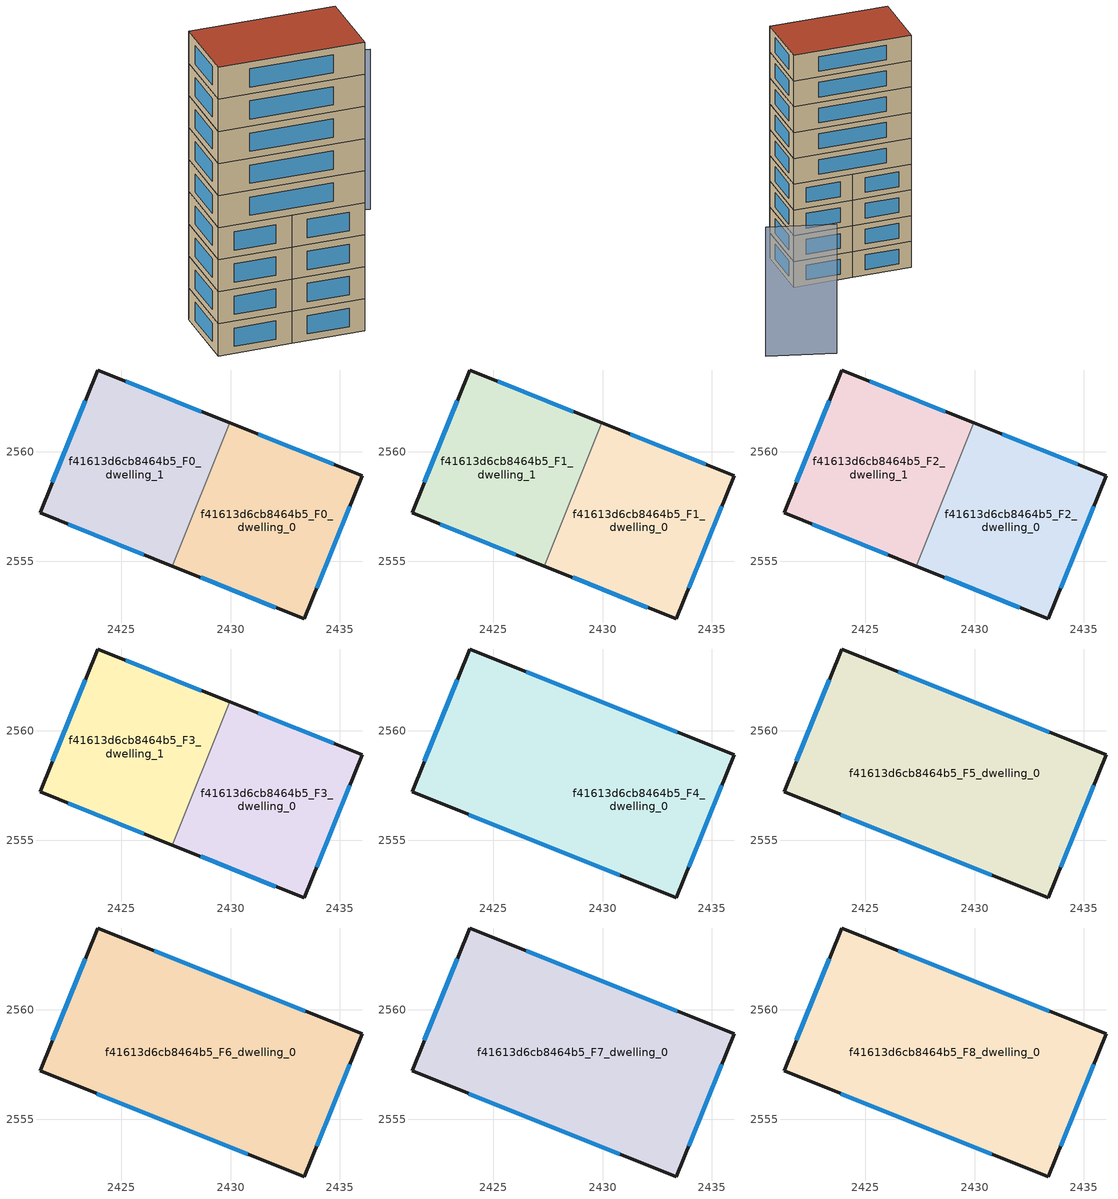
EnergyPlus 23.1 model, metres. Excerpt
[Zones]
f41613d6cb8464b5_F0_dwelling_0
 floor ground (EU_floor_Construction): 2436.01,2558.91 2433.37,2552.36 2427.34,2554.78 2429.96,2561.33 z0
 wall outside (EU_wall_Construction): 2427.34,2554.78 2433.37,2552.36 2436.01,2558.91 2429.96,2561.33 z0:3
 wall to f41613d6cb8464b5_F0_dwelling_1 (EU_wall_Construction): 2429.96,2561.33 2427.34,2554.78 z0:3
 window (EU_Window_Construction): 2434.72,2559.42 2431.26,2560.81 / 2433.93,2553.76 2435.45,2557.5 / 2428.63,2554.26 2432.07,2552.88 z0.64:2.36
f41613d6cb8464b5_F0_dwelling_1
 floor ground (EU_floor_Construction): 2429.96,2561.33 2427.34,2554.78 2421.28,2557.2 2423.92,2563.74 z0
 wall outside (EU_wall_Construction): 2429.96,2561.33 2423.92,2563.74 2421.28,2557.2 2427.34,2554.78 z0:3
 window (EU_Window_Construction): 2422.58,2556.68 2426.04,2555.3 / 2423.36,2562.34 2421.85,2558.6 / 2428.67,2561.84 2425.22,2563.22 z0.64:2.36
f41613d6cb8464b5_F1_dwelling_0
 floor to f41613d6cb8464b5_F0_dwelling_0 (EU_floor_Construction): 2436.01,2558.91 2433.37,2552.36 2427.34,2554.78 2429.96,2561.33 z3
 wall outside (EU_wall_Construction): 2427.34,2554.78 2433.37,2552.36 2436.01,2558.91 2429.96,2561.33 z3:6
 wall to f41613d6cb8464b5_F1_dwelling_1 (EU_wall_Construction): 2429.96,2561.33 2427.34,2554.78 z3:6
 window (EU_Window_Construction): 2434.72,2559.42 2431.26,2560.81 / 2433.93,2553.76 2435.45,2557.5 / 2428.63,2554.26 2432.07,2552.88 z3.64:5.36
f41613d6cb8464b5_F1_dwelling_1
 floor to f41613d6cb8464b5_F0_dwelling_1 (EU_floor_Construction): 2429.96,2561.33 2427.34,2554.78 2421.28,2557.2 2423.92,2563.74 z3
 wall outside (EU_wall_Construction): 2429.96,2561.33 2423.92,2563.74 2421.28,2557.2 2427.34,2554.78 z3:6
 window (EU_Window_Construction): 2422.58,2556.68 2426.04,2555.3 / 2423.36,2562.34 2421.85,2558.6 / 2428.67,2561.84 2425.22,2563.22 z3.64:5.36
f41613d6cb8464b5_F2_dwelling_0
 floor to f41613d6cb8464b5_F1_dwelling_0 (EU_floor_Construction): 2436.01,2558.91 2433.37,2552.36 2427.34,2554.78 2429.96,2561.33 z6
 wall outside (EU_wall_Construction): 2427.34,2554.78 2433.37,2552.36 2436.01,2558.91 2429.96,2561.33 z6:9
 wall to f41613d6cb8464b5_F2_dwelling_1 (EU_wall_Construction): 2429.96,2561.33 2427.34,2554.78 z6:9
 window (EU_Window_Construction): 2434.72,2559.42 2431.26,2560.81 / 2433.93,2553.76 2435.45,2557.5 / 2428.63,2554.26 2432.07,2552.88 z6.64:8.36
f41613d6cb8464b5_F2_dwelling_1
 floor to f41613d6cb8464b5_F1_dwelling_1 (EU_floor_Construction): 2429.96,2561.33 2427.34,2554.78 2421.28,2557.2 2423.92,2563.74 z6
 wall outside (EU_wall_Construction): 2429.96,2561.33 2423.92,2563.74 2421.28,2557.2 2427.34,2554.78 z6:9
 window (EU_Window_Construction): 2422.58,2556.68 2426.04,2555.3 / 2423.36,2562.34 2421.85,2558.6 / 2428.67,2561.84 2425.22,2563.22 z6.64:8.36
f41613d6cb8464b5_F3_dwelling_0
 floor to f41613d6cb8464b5_F2_dwelling_0 (EU_floor_Construction): 2436.01,2558.91 2433.37,2552.36 2427.34,2554.78 2429.96,2561.33 z9
 wall outside (EU_wall_Construction): 2427.34,2554.78 2433.37,2552.36 2436.01,2558.91 2429.96,2561.33 z9:12
 wall to f41613d6cb8464b5_F3_dwelling_1 (EU_wall_Construction): 2429.96,2561.33 2427.34,2554.78 z9:12
 window (EU_Window_Construction): 2434.72,2559.42 2431.26,2560.81 / 2433.93,2553.76 2435.45,2557.5 / 2428.63,2554.26 2432.07,2552.88 z9.64:11.36
f41613d6cb8464b5_F3_dwelling_1
 floor to f41613d6cb8464b5_F2_dwelling_1 (EU_floor_Construction): 2429.96,2561.33 2427.34,2554.78 2421.28,2557.2 2423.92,2563.74 z9
 wall outside (EU_wall_Construction): 2429.96,2561.33 2423.92,2563.74 2421.28,2557.2 2427.34,2554.78 z9:12
 window (EU_Window_Construction): 2422.58,2556.68 2426.04,2555.3 / 2423.36,2562.34 2421.85,2558.6 / 2428.67,2561.84 2425.22,2563.22 z9.64:11.36
f41613d6cb8464b5_F4_dwelling_0
 floor to f41613d6cb8464b5_F3_dwelling_0 (EU_floor_Construction): 2436.01,2558.91 2433.37,2552.36 2427.34,2554.78 2429.96,2561.32 z12
 floor to f41613d6cb8464b5_F3_dwelling_1 (EU_floor_Construction): 2429.96,2561.32 2427.34,2554.78 2421.28,2557.2 2423.92,2563.74 z12
 wall outside (EU_wall_Construction): 2436.01,2558.91 2423.92,2563.74 2421.28,2557.2 2433.37,2552.36 2436.01,2558.91 z12:15
 window (EU_Window_Construction): 2433.42,2559.94 2426.51,2562.7 / 2433.93,2553.76 2435.45,2557.5 / 2423.87,2556.17 2430.78,2553.4 / 2423.36,2562.34 2421.85,2558.6 z12.64:14.36
f41613d6cb8464b5_F5_dwelling_0
 floor to f41613d6cb8464b5_F4_dwelling_0 (EU_floor_Construction): 2436.01,2558.91 2433.37,2552.36 2421.28,2557.2 2423.92,2563.74 z15
 wall outside (EU_wall_Construction): 2436.01,2558.91 2423.92,2563.74 2421.28,2557.2 2433.37,2552.36 2436.01,2558.91 z15:18
 window (EU_Window_Construction): 2433.42,2559.94 2426.51,2562.7 / 2433.93,2553.76 2435.45,2557.5 / 2423.87,2556.17 2430.78,2553.4 / 2423.36,2562.34 2421.85,2558.6 z15.64:17.36
f41613d6cb8464b5_F6_dwelling_0
 floor to f41613d6cb8464b5_F5_dwelling_0 (EU_floor_Construction): 2436.01,2558.91 2433.37,2552.36 2421.28,2557.2 2423.92,2563.74 z18
 wall outside (EU_wall_Construction): 2436.01,2558.91 2423.92,2563.74 2421.28,2557.2 2433.37,2552.36 2436.01,2558.91 z18:21
 window (EU_Window_Construction): 2433.42,2559.94 2426.51,2562.7 / 2433.93,2553.76 2435.45,2557.5 / 2423.87,2556.17 2430.78,2553.4 / 2423.36,2562.34 2421.85,2558.6 z18.64:20.36
f41613d6cb8464b5_F7_dwelling_0
 floor to f41613d6cb8464b5_F6_dwelling_0 (EU_floor_Construction): 2436.01,2558.91 2433.37,2552.36 2421.28,2557.2 2423.92,2563.74 z21
 wall outside (EU_wall_Construction): 2436.01,2558.91 2423.92,2563.74 2421.28,2557.2 2433.37,2552.36 2436.01,2558.91 z21:24
 window (EU_Window_Construction): 2433.42,2559.94 2426.51,2562.7 / 2433.93,2553.76 2435.45,2557.5 / 2423.87,2556.17 2430.78,2553.4 / 2423.36,2562.34 2421.85,2558.6 z21.64:23.36
f41613d6cb8464b5_F8_dwelling_0
 floor to f41613d6cb8464b5_F7_dwelling_0 (EU_floor_Construction): 2436.01,2558.91 2433.37,2552.36 2421.28,2557.2 2423.92,2563.74 z24
 wall outside (EU_wall_Construction): 2436.01,2558.91 2423.92,2563.74 2421.28,2557.2 2433.37,2552.36 2436.01,2558.91 z24:27
 window (EU_Window_Construction): 2433.42,2559.94 2426.51,2562.7 / 2433.93,2553.76 2435.45,2557.5 / 2423.87,2556.17 2430.78,2553.4 / 2423.36,2562.34 2421.85,2558.6 z24.64:26.36
 roof outside (EU_roof_Construction): 2433.37,2552.36 2436.01,2558.91 2423.92,2563.74 2421.28,2557.2 z27
shading: 2448.63,2568.4 2442.76,2572.88 z0:15
[Building]
EU S2 Campaign: North Axis=0; Terrain=City; Solar Distribution=FullExterior
[Site:Location]
Yerevan-Zvartnots.Intl.AP: Latitude=40.15; Longitude=44.383; Time Zone=4; Elevation=854
[SizingPeriod:WeatherFileDays]
AnnualSizingPeriod: Begin Month=1; Begin Day of Month=1; End Month=12; End Day of Month=31; Day of Week for Start Day=Monday; Use Weather File Daylight Saving Period=No; Use Weather File Rain and Snow Indicators=No
[MATERIAL]
EU_InternalMass_Material: Roughness=MediumRough; Thickness=0.1; Conductivity=1; Density=1800; Specific Heat=900; Thermal Absorptance=0.9; Solar Absorptance=0.7; Visible Absorptance=0.7
[MATERIAL:NOMASS] Roughness=MediumRough; Thermal Absorptance=0.9; Solar Absorptance=0.7; Visible Absorptance=0.7
Name | Thermal Resistance
EU_wall_NoMass | 1.05043
EU_roof_NoMass | 1.45357
EU_floor_NoMass | 0.478065
[WINDOWMATERIAL:SIMPLEGLAZINGSYSTEM]
EU_Window_SimpleGlazing: UFactor=2.5566; Solar Heat Gain Coefficient=0.75; Visible Transmittance=0.75
[CONSTRUCTION]
EU_wall_Construction: EU_wall_NoMass
EU_roof_Construction: EU_roof_NoMass
EU_floor_Construction: EU_floor_NoMass
EU_Window_Construction: EU_Window_SimpleGlazing
EU_InternalMass_Construction: EU_InternalMass_Material
[ZONE] Type=1; Multiplier=1; Ceiling Height=autocalculate; Floor Area=autocalculate; Part of Total Floor Area=Yes
Name | Volume
f41613d6cb8464b5_F0_dwelling_0 | 137.772
f41613d6cb8464b5_F1_dwelling_0; f41613d6cb8464b5_F2_dwelling_0; f41613d6cb8464b5_F3_dwelling_0 | 137.773
f41613d6cb8464b5_F4_dwelling_0 | 275.524
f41613d6cb8464b5_F5_dwelling_0; f41613d6cb8464b5_F6_dwelling_0; f41613d6cb8464b5_F7_dwelling_0; f41613d6cb8464b5_F8_dwelling_0 | 275.532
f41613d6cb8464b5_F0_dwelling_1 | 137.754
f41613d6cb8464b5_F1_dwelling_1; f41613d6cb8464b5_F2_dwelling_1; f41613d6cb8464b5_F3_dwelling_1 | 137.753
[INTERNALMASS] Construction=EU_InternalMass_Construction
Name | Zone or ZoneList | Surface Area
f41613d6cb8464b5_F0_dwelling_0_EU_InternalMass | f41613d6cb8464b5_F0_dwelling_0 | 45.9241
f41613d6cb8464b5_F0_dwelling_1_EU_InternalMass | f41613d6cb8464b5_F0_dwelling_1 | 45.9179
f41613d6cb8464b5_F1_dwelling_0_EU_InternalMass | f41613d6cb8464b5_F1_dwelling_0 | 45.9241
f41613d6cb8464b5_F1_dwelling_1_EU_InternalMass | f41613d6cb8464b5_F1_dwelling_1 | 45.9179
f41613d6cb8464b5_F2_dwelling_0_EU_InternalMass | f41613d6cb8464b5_F2_dwelling_0 | 45.9241
f41613d6cb8464b5_F2_dwelling_1_EU_InternalMass | f41613d6cb8464b5_F2_dwelling_1 | 45.9179
f41613d6cb8464b5_F3_dwelling_0_EU_InternalMass | f41613d6cb8464b5_F3_dwelling_0 | 45.9241
f41613d6cb8464b5_F3_dwelling_1_EU_InternalMass | f41613d6cb8464b5_F3_dwelling_1 | 45.9179
f41613d6cb8464b5_F4_dwelling_0_EU_InternalMass | f41613d6cb8464b5_F4_dwelling_0 | 91.8439
f41613d6cb8464b5_F5_dwelling_0_EU_InternalMass | f41613d6cb8464b5_F5_dwelling_0 | 91.8439
f41613d6cb8464b5_F6_dwelling_0_EU_InternalMass | f41613d6cb8464b5_F6_dwelling_0 | 91.8439
f41613d6cb8464b5_F7_dwelling_0_EU_InternalMass | f41613d6cb8464b5_F7_dwelling_0 | 91.8439
f41613d6cb8464b5_F8_dwelling_0_EU_InternalMass | f41613d6cb8464b5_F8_dwelling_0 | 91.8439
[OTHEREQUIPMENT] Fuel Type=Electricity; Design Level Calculation Method=Watts/Area; Power per Zone Floor Area=1; Fraction Latent=0; Fraction Radiant=0; Fraction Lost=0; Carbon Dioxide Generation Rate=0; EndUse Subcategory=EU_Step8_InternalGains
Name | Zone or ZoneList or Space or SpaceList | Schedule
EU_Step8_InternalGain_f41613d6cb8464b5_F0_dwelling_0_f000 | f41613d6cb8464b5_F0_dwelling_0 | EU_Step8_GainSchedule_f41613d6cb8464b5_F0_dwelling_0_f000
EU_Step8_InternalGain_f41613d6cb8464b5_F0_dwelling_1_f000 | f41613d6cb8464b5_F0_dwelling_1 | EU_Step8_GainSchedule_f41613d6cb8464b5_F0_dwelling_1_f000
EU_Step8_InternalGain_f41613d6cb8464b5_F1_dwelling_0_f000 | f41613d6cb8464b5_F1_dwelling_0 | EU_Step8_GainSchedule_f41613d6cb8464b5_F1_dwelling_0_f000
EU_Step8_InternalGain_f41613d6cb8464b5_F1_dwelling_1_f000 | f41613d6cb8464b5_F1_dwelling_1 | EU_Step8_GainSchedule_f41613d6cb8464b5_F1_dwelling_1_f000
EU_Step8_InternalGain_f41613d6cb8464b5_F2_dwelling_0_f000 | f41613d6cb8464b5_F2_dwelling_0 | EU_Step8_GainSchedule_f41613d6cb8464b5_F2_dwelling_0_f000
EU_Step8_InternalGain_f41613d6cb8464b5_F2_dwelling_1_f000 | f41613d6cb8464b5_F2_dwelling_1 | EU_Step8_GainSchedule_f41613d6cb8464b5_F2_dwelling_1_f000
EU_Step8_InternalGain_f41613d6cb8464b5_F3_dwelling_0_f000 | f41613d6cb8464b5_F3_dwelling_0 | EU_Step8_GainSchedule_f41613d6cb8464b5_F3_dwelling_0_f000
EU_Step8_InternalGain_f41613d6cb8464b5_F3_dwelling_1_f000 | f41613d6cb8464b5_F3_dwelling_1 | EU_Step8_GainSchedule_f41613d6cb8464b5_F3_dwelling_1_f000
EU_Step8_InternalGain_f41613d6cb8464b5_F4_dwelling_0_f000 | f41613d6cb8464b5_F4_dwelling_0 | EU_Step8_GainSchedule_f41613d6cb8464b5_F4_dwelling_0_f000
EU_Step8_InternalGain_f41613d6cb8464b5_F5_dwelling_0_f000 | f41613d6cb8464b5_F5_dwelling_0 | EU_Step8_GainSchedule_f41613d6cb8464b5_F5_dwelling_0_f000
EU_Step8_InternalGain_f41613d6cb8464b5_F6_dwelling_0_f000 | f41613d6cb8464b5_F6_dwelling_0 | EU_Step8_GainSchedule_f41613d6cb8464b5_F6_dwelling_0_f000
EU_Step8_InternalGain_f41613d6cb8464b5_F7_dwelling_0_f000 | f41613d6cb8464b5_F7_dwelling_0 | EU_Step8_GainSchedule_f41613d6cb8464b5_F7_dwelling_0_f000
EU_Step8_InternalGain_f41613d6cb8464b5_F8_dwelling_0_f000 | f41613d6cb8464b5_F8_dwelling_0 | EU_Step8_GainSchedule_f41613d6cb8464b5_F8_dwelling_0_f000
[ZONEVENTILATION:DESIGNFLOWRATE] Schedule=EU_AlwaysOn; Design Flow Rate Calculation Method=AirChanges/Hour; Air Changes per Hour=0.557805; Ventilation Type=Natural; Fan Pressure Rise=0; Fan Total Efficiency=1; Constant Term Coefficient=1; Temperature Term Coefficient=0; Velocity Term Coefficient=0; Velocity Squared Term Coefficient=0; Minimum Indoor Temperature=-100; Maximum Indoor Temperature=100; Delta Temperature=-100; Minimum Outdoor Temperature=-100; Maximum Outdoor Temperature=100; Maximum Wind Speed=40
Name | Zone or ZoneList or Space or SpaceList
EU_ConstantAir_f41613d6cb8464b5_F0_dwelling_0 | f41613d6cb8464b5_F0_dwelling_0
EU_ConstantAir_f41613d6cb8464b5_F0_dwelling_1 | f41613d6cb8464b5_F0_dwelling_1
EU_ConstantAir_f41613d6cb8464b5_F1_dwelling_0 | f41613d6cb8464b5_F1_dwelling_0
EU_ConstantAir_f41613d6cb8464b5_F1_dwelling_1 | f41613d6cb8464b5_F1_dwelling_1
EU_ConstantAir_f41613d6cb8464b5_F2_dwelling_0 | f41613d6cb8464b5_F2_dwelling_0
EU_ConstantAir_f41613d6cb8464b5_F2_dwelling_1 | f41613d6cb8464b5_F2_dwelling_1
EU_ConstantAir_f41613d6cb8464b5_F3_dwelling_0 | f41613d6cb8464b5_F3_dwelling_0
EU_ConstantAir_f41613d6cb8464b5_F3_dwelling_1 | f41613d6cb8464b5_F3_dwelling_1
EU_ConstantAir_f41613d6cb8464b5_F4_dwelling_0 | f41613d6cb8464b5_F4_dwelling_0
EU_ConstantAir_f41613d6cb8464b5_F5_dwelling_0 | f41613d6cb8464b5_F5_dwelling_0
EU_ConstantAir_f41613d6cb8464b5_F6_dwelling_0 | f41613d6cb8464b5_F6_dwelling_0
EU_ConstantAir_f41613d6cb8464b5_F7_dwelling_0 | f41613d6cb8464b5_F7_dwelling_0
EU_ConstantAir_f41613d6cb8464b5_F8_dwelling_0 | f41613d6cb8464b5_F8_dwelling_0
[HVACTEMPLATE:THERMOSTAT] Constant Heating Setpoint=20; Constant Cooling Setpoint=50
EU_HeatOnly_f41613d6cb8464b5_F0_dwelling_0; EU_HeatOnly_f41613d6cb8464b5_F0_dwelling_1; EU_HeatOnly_f41613d6cb8464b5_F1_dwelling_0; EU_HeatOnly_f41613d6cb8464b5_F1_dwelling_1; EU_HeatOnly_f41613d6cb8464b5_F2_dwelling_0; EU_HeatOnly_f41613d6cb8464b5_F2_dwelling_1; EU_HeatOnly_f41613d6cb8464b5_F3_dwelling_0; EU_HeatOnly_f41613d6cb8464b5_F3_dwelling_1; EU_HeatOnly_f41613d6cb8464b5_F4_dwelling_0; EU_HeatOnly_f41613d6cb8464b5_F5_dwelling_0; EU_HeatOnly_f41613d6cb8464b5_F6_dwelling_0; EU_HeatOnly_f41613d6cb8464b5_F7_dwelling_0; EU_HeatOnly_f41613d6cb8464b5_F8_dwelling_0
[HVACTEMPLATE:ZONE:IDEALLOADSAIRSYSTEM] System Availability Schedule=EU_AlwaysOn; Maximum Heating Supply Air Temperature=50; Minimum Cooling Supply Air Temperature=13; Maximum Heating Supply Air Humidity Ratio=0.0156; Minimum Cooling Supply Air Humidity Ratio=0.0077; Heating Limit=NoLimit; Cooling Limit=NoLimit; Heating Availability Schedule=EU_AlwaysOn; Cooling Availability Schedule=EU_CoolingOff; Dehumidification Control Type=ConstantSensibleHeatRatio; Cooling Sensible Heat Ratio=0.7; Dehumidification Setpoint=60; Humidification Control Type=None; Humidification Setpoint=30; Outdoor Air Method=None; Outdoor Air Flow Rate per Person=0.00944; Outdoor Air Flow Rate per Zone Floor Area=0; Outdoor Air Flow Rate per Zone=0; Demand Controlled Ventilation Type=None; Outdoor Air Economizer Type=NoEconomizer; Heat Recovery Type=None; Sensible Heat Recovery Effectiveness=0.7; Latent Heat Recovery Effectiveness=0.65
Name | Template Thermostat
f41613d6cb8464b5_F0_dwelling_0 | EU_HeatOnly_f41613d6cb8464b5_F0_dwelling_0
f41613d6cb8464b5_F0_dwelling_1 | EU_HeatOnly_f41613d6cb8464b5_F0_dwelling_1
f41613d6cb8464b5_F1_dwelling_0 | EU_HeatOnly_f41613d6cb8464b5_F1_dwelling_0
f41613d6cb8464b5_F1_dwelling_1 | EU_HeatOnly_f41613d6cb8464b5_F1_dwelling_1
f41613d6cb8464b5_F2_dwelling_0 | EU_HeatOnly_f41613d6cb8464b5_F2_dwelling_0
f41613d6cb8464b5_F2_dwelling_1 | EU_HeatOnly_f41613d6cb8464b5_F2_dwelling_1
f41613d6cb8464b5_F3_dwelling_0 | EU_HeatOnly_f41613d6cb8464b5_F3_dwelling_0
f41613d6cb8464b5_F3_dwelling_1 | EU_HeatOnly_f41613d6cb8464b5_F3_dwelling_1
f41613d6cb8464b5_F4_dwelling_0 | EU_HeatOnly_f41613d6cb8464b5_F4_dwelling_0
f41613d6cb8464b5_F5_dwelling_0 | EU_HeatOnly_f41613d6cb8464b5_F5_dwelling_0
f41613d6cb8464b5_F6_dwelling_0 | EU_HeatOnly_f41613d6cb8464b5_F6_dwelling_0
f41613d6cb8464b5_F7_dwelling_0 | EU_HeatOnly_f41613d6cb8464b5_F7_dwelling_0
f41613d6cb8464b5_F8_dwelling_0 | EU_HeatOnly_f41613d6cb8464b5_F8_dwelling_0
[SIZING:ZONE] Zone Cooling Design Supply Air Temperature Input Method=SupplyAirTemperature; Zone Cooling Design Supply Air Temperature=13; Zone Heating Design Supply Air Temperature Input Method=SupplyAirTemperature; Zone Heating Design Supply Air Temperature=50; Zone Cooling Design Supply Air Humidity Ratio=0.008; Zone Heating Design Supply Air Humidity Ratio=0.008; Cooling Design Air Flow Method=DesignDay; Cooling Design Air Flow Rate=0; Cooling Minimum Air Flow per Zone Floor Area=0.000762; Cooling Minimum Air Flow=0; Cooling Minimum Air Flow Fraction=0.2; Heating Design Air Flow Method=DesignDay; Heating Design Air Flow Rate=0; Heating Maximum Air Flow per Zone Floor Area=0.002032; Heating Maximum Air Flow=0.141576; Heating Maximum Air Flow Fraction=0.3; Account for Dedicated Outdoor Air System=No; Dedicated Outdoor Air System Control Strategy=NeutralSupplyAir; Dedicated Outdoor Air Low Setpoint Temperature for Design=autosize; Dedicated Outdoor Air High Setpoint Temperature for Design=autosize; Zone Load Sizing Method=Sensible Load Only No Latent Load; Zone Latent Cooling Design Supply Air Humidity Ratio Input Method=HumidityRatioDifference; Zone Cooling Design Supply Air Humidity Ratio Difference=0.005; Zone Latent Heating Design Supply Air Humidity Ratio Input Method=HumidityRatioDifference; Zone Humidification Design Supply Air Humidity Ratio Difference=0.005
f41613d6cb8464b5_F0_dwelling_0; f41613d6cb8464b5_F0_dwelling_1; f41613d6cb8464b5_F1_dwelling_0; f41613d6cb8464b5_F1_dwelling_1; f41613d6cb8464b5_F2_dwelling_0; f41613d6cb8464b5_F2_dwelling_1; f41613d6cb8464b5_F3_dwelling_0; f41613d6cb8464b5_F3_dwelling_1; f41613d6cb8464b5_F4_dwelling_0; f41613d6cb8464b5_F5_dwelling_0; f41613d6cb8464b5_F6_dwelling_0; f41613d6cb8464b5_F7_dwelling_0; f41613d6cb8464b5_F8_dwelling_0
[SCHEDULE:CONSTANT]
Name | Hourly Value
EU_AlwaysOn | 1
EU_CoolingOff | 0
[SCHEDULE:FILE] Column Number=1; Rows to Skip at Top=0; Number of Hours of Data=8760; Column Separator=Comma; Interpolate to Timestep=No; Minutes per Item=60; Adjust Schedule for Daylight Savings=Yes
Name | File
EU_Step8_GainSchedule_f41613d6cb8464b5_F0_dwelling_0_f000 | ../../schedules/f41613d6cb8464b5/f41613d6cb8464b5_F0_dwelling_0_f000_gain.csv
EU_Step8_GainSchedule_f41613d6cb8464b5_F0_dwelling_1_f000 | ../../schedules/f41613d6cb8464b5/f41613d6cb8464b5_F0_dwelling_1_f000_gain.csv
EU_Step8_GainSchedule_f41613d6cb8464b5_F1_dwelling_0_f000 | ../../schedules/f41613d6cb8464b5/f41613d6cb8464b5_F1_dwelling_0_f000_gain.csv
EU_Step8_GainSchedule_f41613d6cb8464b5_F1_dwelling_1_f000 | ../../schedules/f41613d6cb8464b5/f41613d6cb8464b5_F1_dwelling_1_f000_gain.csv
EU_Step8_GainSchedule_f41613d6cb8464b5_F2_dwelling_0_f000 | ../../schedules/f41613d6cb8464b5/f41613d6cb8464b5_F2_dwelling_0_f000_gain.csv
EU_Step8_GainSchedule_f41613d6cb8464b5_F2_dwelling_1_f000 | ../../schedules/f41613d6cb8464b5/f41613d6cb8464b5_F2_dwelling_1_f000_gain.csv
EU_Step8_GainSchedule_f41613d6cb8464b5_F3_dwelling_0_f000 | ../../schedules/f41613d6cb8464b5/f41613d6cb8464b5_F3_dwelling_0_f000_gain.csv
EU_Step8_GainSchedule_f41613d6cb8464b5_F3_dwelling_1_f000 | ../../schedules/f41613d6cb8464b5/f41613d6cb8464b5_F3_dwelling_1_f000_gain.csv
EU_Step8_GainSchedule_f41613d6cb8464b5_F4_dwelling_0_f000 | ../../schedules/f41613d6cb8464b5/f41613d6cb8464b5_F4_dwelling_0_f000_gain.csv
EU_Step8_GainSchedule_f41613d6cb8464b5_F5_dwelling_0_f000 | ../../schedules/f41613d6cb8464b5/f41613d6cb8464b5_F5_dwelling_0_f000_gain.csv
EU_Step8_GainSchedule_f41613d6cb8464b5_F6_dwelling_0_f000 | ../../schedules/f41613d6cb8464b5/f41613d6cb8464b5_F6_dwelling_0_f000_gain.csv
EU_Step8_GainSchedule_f41613d6cb8464b5_F7_dwelling_0_f000 | ../../schedules/f41613d6cb8464b5/f41613d6cb8464b5_F7_dwelling_0_f000_gain.csv
EU_Step8_GainSchedule_f41613d6cb8464b5_F8_dwelling_0_f000 | ../../schedules/f41613d6cb8464b5/f41613d6cb8464b5_F8_dwelling_0_f000_gain.csv
